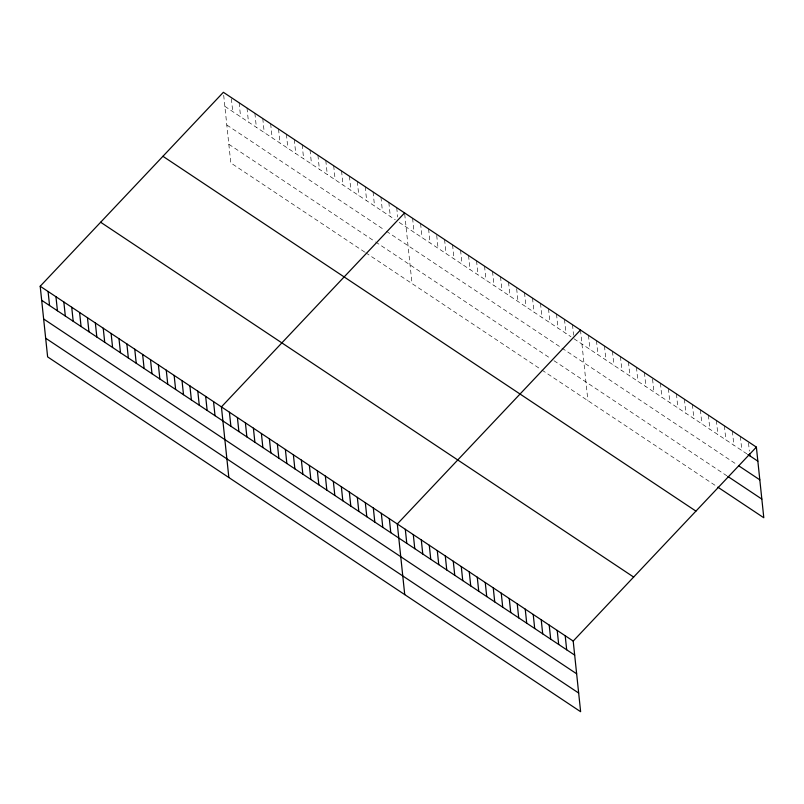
<?xml version="1.0" encoding="UTF-8"?>
<svg xmlns="http://www.w3.org/2000/svg" width="804" height="804" viewBox="0 0 804 804"><rect width="100%" height="100%" fill="white"/><g stroke="black" fill="none" stroke-linecap="round" stroke-linejoin="round"><path stroke-width="0.6" stroke-dasharray="4.02 3.01" d="M224.849 106.339L395.236 219.773M399.176 222.386L570.971 336.755M573.966 338.745L746.856 453.848M226.818 125.012L384.392 229.924M386.362 231.23L559.936 346.775M561.936 348.112L735.831 463.868M228.838 144.258L374.604 241.29M375.589 241.944L550.971 358.705M553.966 360.694L726.856 475.797M364.745 252.104L230.798 162.931L223.502 93.465M365.73 252.757L539.936 368.724M541.936 370.061L715.831 485.817M748.504 442.964L749.368 451.155M740.383 436.471L741.861 450.521M732.394 431.145L733.871 445.195M724.394 425.818L725.871 439.868M716.404 420.502L717.882 434.552M708.404 415.176L709.882 429.225M700.415 409.859L701.882 423.909M692.415 404.533L693.892 418.582M684.425 399.206L685.892 413.266M676.425 393.89L677.903 407.94M668.425 388.563L669.903 402.613M660.436 383.247L661.913 397.297M652.567 379.096L653.913 391.97M644.446 372.604L645.924 386.654M636.446 367.277L637.924 381.327M628.457 361.951L629.934 376.001M620.457 356.634L621.934 370.684M612.467 351.308L613.944 365.358M604.467 345.991L605.945 360.041M596.478 340.665L597.955 354.715M588.478 335.338L589.955 349.398M580.488 330.022L587.905 400.663M572.488 324.695L573.594 335.238M564.498 319.379L565.976 333.429M556.499 314.052L557.976 328.102M548.509 308.736L549.986 322.786M540.509 303.409L541.986 317.459M532.519 298.083L533.987 312.133M524.52 292.767L525.997 306.816M516.65 288.616L517.997 301.49M508.53 282.124L510.007 296.173M500.53 276.797L502.008 290.847M492.54 271.471L494.018 285.531M484.541 266.154L486.018 280.204M476.551 260.828L478.028 274.878M468.551 255.511L470.028 269.561M460.561 250.185L462.039 264.235M452.562 244.868L454.039 258.918M444.572 239.542L446.049 253.592M436.703 235.391L438.049 248.265M428.582 228.899L430.06 242.949M420.582 223.572L422.06 237.622M412.593 218.256L414.07 232.306M404.713 214.105L412.02 283.571M396.714 207.683L397.699 217.05M388.834 202.437L390.312 216.487M380.955 197.191L382.433 211.241M373.076 191.945L374.553 205.995M365.197 186.709L366.674 200.759M357.318 181.463L358.795 195.513M349.438 176.217L350.916 190.267M341.559 170.971L343.037 185.02M333.68 165.724L335.157 179.774M325.801 160.478L327.278 174.528M317.922 155.232L319.399 169.282M310.042 149.986L311.52 164.036M302.163 144.74L303.641 158.79M294.284 139.494L295.761 153.544M286.405 134.248L287.882 148.298M278.526 129.012L280.003 143.062M270.647 123.766L272.124 137.816M262.767 118.52L264.245 132.57M254.888 113.274L256.365 127.323M247.009 108.027L248.486 122.077M239.13 102.781L240.607 116.831M231.381 98.711L232.728 111.585"/><path stroke-width="1.21" d="M756.373 447.114L573.202 641.069L580.629 711.711L47.627 356.886L40.2 286.244L223.371 92.289L756.373 447.114L763.8 517.756L717.831 487.154M404.593 212.929L221.422 406.884L228.849 477.526M580.488 330.022L397.307 523.977L404.734 594.618M747.861 454.511L757.85 461.164M738.826 465.868L759.81 479.837M727.861 476.46L761.84 499.083M162.931 156.298L695.932 511.113M100.651 222.246L633.652 577.061M40.2 286.244L573.202 641.069M41.677 300.294L574.679 655.119M43.637 318.977L576.639 673.792M45.657 338.213L578.659 693.038M749.609 453.496L749.861 455.838M565.202 635.743L566.679 649.793M557.212 630.426L558.69 644.476M549.212 625.1L550.69 639.15M541.223 619.784L542.7 633.833M533.223 614.457L534.7 628.507M525.233 609.13L526.71 623.18M517.233 603.814L518.711 617.864M509.244 598.488L510.721 612.537M501.244 593.171L502.721 607.221M493.254 587.845L494.731 601.894M485.254 582.518L486.732 596.568M477.264 577.202L478.742 591.252M469.265 571.875L470.742 585.925M461.275 566.559L462.752 580.609M453.275 561.232L454.752 575.282M445.285 555.916L446.753 569.966M437.286 550.589L438.763 564.639M429.286 545.263L430.763 559.313M421.296 539.946L422.773 553.996M413.296 534.62L414.774 548.67M405.306 529.303L406.784 543.353M389.317 518.65L390.794 532.7M381.317 513.334L382.794 527.384M373.327 508.007L374.805 522.057M365.328 502.691L366.805 516.741M357.338 497.364L358.815 511.414M349.338 492.048L350.815 506.098M341.348 486.721L342.826 500.771M333.348 481.395L334.826 495.445M325.359 476.079L326.836 490.128M317.359 470.752L318.836 484.802M309.369 465.436L310.846 479.485M301.369 460.109L302.847 474.159M293.38 454.783L294.857 468.832M285.38 449.466L286.857 463.516M277.39 444.14L278.857 458.19M269.39 438.823L270.868 452.873M261.39 433.497L262.868 447.547M253.401 428.17L254.878 442.23M245.401 422.854L246.878 436.904M237.411 417.527L238.888 431.577M229.411 412.211L230.889 426.261M213.542 401.638L215.02 415.688M205.663 396.392L207.141 410.442M197.784 391.146L199.261 405.206M189.905 385.91L191.382 399.96M182.026 380.664L183.503 394.714M174.146 375.418L175.624 389.468M166.267 370.172L167.745 384.222M158.388 364.926L159.865 378.975M150.509 359.679L151.986 373.729M142.63 354.433L144.107 368.483M134.75 349.187L136.228 363.237M126.871 343.941L128.349 357.991M118.992 338.695L120.469 352.745M111.113 333.449L112.59 347.509M103.234 328.213L104.711 342.263M95.354 322.967L96.832 337.017M87.475 317.721L88.953 331.771M79.596 312.475L81.073 326.524M71.717 307.228L73.194 321.278M63.838 301.982L65.315 316.032M55.958 296.736L57.436 310.786M48.079 291.49L49.557 305.54"/></g></svg>
